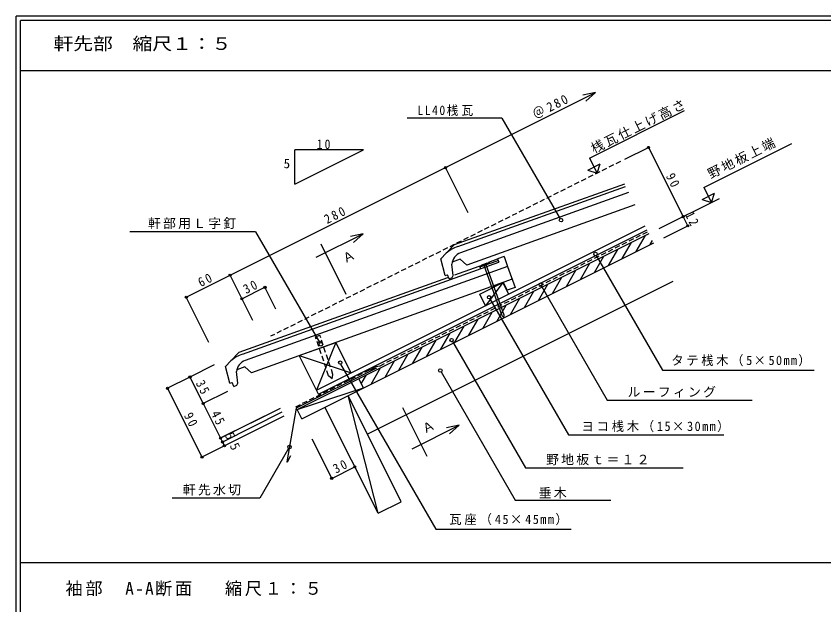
# Model space of a CAD drawing. Units: millimetres, scale not verified. Extents: x -2807 to 8, y -1606 to 2357.
# Drawn here: x -2778 to -1462, y 1398 to 2357 of the extents above; entities that cross this region are included whole.
import ezdxf
from ezdxf.enums import TextEntityAlignment as Align

# ---------------------------------------------------------------- set-up
doc = ezdxf.new("R2010")
doc.units = ezdxf.units.MM
doc.header["$LTSCALE"] = 7
doc.header["$PDMODE"] = 32
doc.header["$PDSIZE"] = 3.5
doc.linetypes.add('DASHED1', pattern=[1.8, 1.2, -0.6])
for name, color, linetype in [('3-0', 7, 'Continuous'), ('3-4', 7, 'Continuous'), ('3-8', 4, 'Continuous'), ('3-9', 7, 'Continuous'), ('3-A', 7, 'Continuous'), ('3-B', 2, 'Continuous'), ('3-C', 7, 'Continuous'), ('3-D', 7, 'Continuous'), ('3-F', 7, 'Continuous')]:
    doc.layers.add(name, color=color, linetype=linetype)
doc.styles.add('ＭＳ ゴシック', font='')
doc.styles.get('ＭＳ ゴシック').set_extended_font_data('MS Gothic')

msp = doc.modelspace()

# ---------------------------------------------------------------- linework, layer by layer
at = {"layer": '3-0'}
for p, q in [((8.486, 2356.78), (-2777.514, 2356.78)), ((-2777.514, 466.78), (-2777.514, 2356.78)), ((-1787.227, 2083.309), (-2064.222, 1984.008)), ((-1770.201, 2049.257), (-2043.559, 1951.26)), ((-2064.222, 1984.008), (-2077.166, 1970.468)), ((-2007.676, 1956.156), (-1993.59, 1961.202)), ((-2007.235, 1954.823), (-2063.678, 1934.589)), ((-2022.564, 1948.187), (-1992.753, 1958.866)), ((-2022.564, 1948.187), (-2021.581, 1945.219)), ((-2007.676, 1956.156), (-2006.896, 1953.799)), ((-1977.378, 1949.168), (-1965.094, 1914.902)), ((-2075.271, 1930.433), (-2414.837, 1808.701)), ((-1969.819, 1928.081), (-2394.174, 1775.952)), ((-1984.315, 1922.885), (-1978.273, 1910.179)), ((-1965.094, 1914.902), (-1978.273, 1910.179)), ((-2414.837, 1808.701), (-2427.781, 1795.16))]:
    msp.add_line(p, q, dxfattribs=at)
at = {"layer": '3-0', "color": 2}
for p, q in [((1.486, 2349.78), (-2770.514, 2349.78)), ((-2770.514, 473.78), (-2770.514, 2349.78)), ((-2058.598, 1981.562), (-1785.335, 2079.525)), ((-1780.29, 2069.436), (-2054.086, 1971.282)), ((-2077.166, 1970.468), (-2085.855, 1961.38)), ((-2079.041, 1934.078), (-2085.855, 1961.38)), ((-1983.047, 1964.982), (-1993.59, 1961.202)), ((-1993.59, 1961.202), (-1991.7, 1955.931)), ((-1983.047, 1964.982), (-1977.378, 1949.168)), ((-2409.213, 1806.254), (-1991.7, 1955.931)), ((-1977.378, 1949.168), (-2404.701, 1795.975)), ((-2065.763, 1934.376), (-2067.951, 1952.926)), ((-2079.041, 1934.078), (-2075.088, 1935.495)), ((-2072.726, 1928.906), (-2075.088, 1935.495)), ((-2067.454, 1930.795), (-2065.763, 1934.376)), ((-2072.726, 1928.906), (-2067.454, 1930.795)), ((-2427.782, 1795.16), (-2436.47, 1786.073)), ((-2429.657, 1758.77), (-2436.47, 1786.073)), ((-2416.378, 1759.068), (-2418.567, 1777.618)), ((-2429.657, 1758.77), (-2425.703, 1760.188)), ((-2423.341, 1753.598), (-2425.703, 1760.188)), ((-2423.341, 1753.598), (-2418.069, 1755.488)), ((-2418.069, 1755.488), (-2416.378, 1759.068))]:
    msp.add_line(p, q, dxfattribs=at)
at = {"layer": '3-0', "color": 4}
for p, q in [((1.486, 2267.574), (-2770.514, 2267.574)), ((1.486, 1465.932), (-2770.514, 1465.932))]:
    msp.add_line(p, q, dxfattribs=at)
at = {"layer": '3-0'}
for points in [[(-2043.559, 1951.26), (-2054.4, 1960.759), (-2067.5, 1956.062)], [(-2394.174, 1775.952), (-2405.015, 1785.451), (-2418.116, 1780.754)]]:
    msp.add_lwpolyline(points, dxfattribs=at)
at = {"layer": '3-0', "color": 2}
for centre, radius, end in [((-2039.7, 1928.847), 56, 131.99225), ((-2046.999, 1951.514), 21, 176.14439), ((-2390.316, 1753.539), 56, 131.99225), ((-2397.615, 1776.206), 21, 176.14439)]:
    msp.add_arc(centre, radius, 109.72246, end, dxfattribs=at)
at = {"layer": '3-4', "color": 2}
for p, q in [((-2288.937, 1963.957), (-2212.419, 2002.216)), ((-2212.419, 2002.216), (-2232.992, 1998.006)), ((-2212.419, 2002.216), (-2228.131, 1988.283)), ((-2281.673, 1985.75), (-2240.712, 1903.829)), ((-2148.491, 1719.388), (-2108.779, 1639.963)), ((-2132.994, 1652.07), (-2056.476, 1690.33)), ((-2056.476, 1690.33), (-2077.049, 1686.12)), ((-2056.476, 1690.33), (-2072.188, 1676.397))]:
    msp.add_line(p, q, dxfattribs=at)
at = {"layer": '3-8'}
for p, q in [((-2288.564, 1747.365), (-1753.116, 2015.089)), ((-2319.837, 1715.999), (-1746.825, 2002.506)), ((-2285.434, 1741.104), (-1749.985, 2008.828)), ((-2312.324, 1700.973), (-1739.312, 1987.48)), ((-2205.888, 1675.929), (-1708.007, 1924.869)), ((-2316.738, 1803.713), (-2257.008, 1825.126)), ((-2288.563, 1747.364), (-2316.738, 1803.713)), ((-2316.738, 1803.713), (-2232.215, 1775.539)), ((-2191.048, 1783.578), (-2202.771, 1779.802)), ((-2191.048, 1783.578), (-2190.839, 1783.12)), ((-2285.434, 1741.104), (-2288.564, 1747.365)), ((-2188.357, 1546.953), (-2237.193, 1738.539)), ((-2312.326, 1700.973), (-2319.838, 1715.999)), ((-2188.357, 1546.953), (-2274.759, 1719.755)), ((-2335.826, 1630.496), (-2330.111, 1641.154))]:
    msp.add_line(p, q, dxfattribs=at)
at = {"layer": '3-8', "color": 6, "linetype": 'DASHED1'}
for p, q in [((-2185.034, 1787.328), (-1748.589, 2006.034)), ((-2322.318, 1720.37), (-2191.673, 1786.022)), ((-2191.673, 1786.022), (-2185.034, 1787.328))]:
    msp.add_line(p, q, dxfattribs=at)
at = {"layer": '3-8'}
for points in [[(-2013.079, 1885.107), (-2022.471, 1903.89), (-1984.906, 1922.673)], [(-1975.514, 1903.89), (-1984.905, 1922.673), (-2013.079, 1885.107)], [(-2232.214, 1775.538), (-2257.008, 1825.126), (-2288.564, 1747.365)], [(-2190.839, 1783.12), (-2321.426, 1717.979), (-2336.787, 1630.866)], [(-2319.837, 1715.999), (-2212.15, 1751.061), (-2219.663, 1766.087)], [(-2188.357, 1546.953), (-2150.791, 1565.736), (-2237.193, 1738.539)]]:
    msp.add_lwpolyline(points, dxfattribs=at)
msp.add_arc((-2336.245, 1630.84), 0.543, 177.21877, 320.58319, dxfattribs=at)
at = {"layer": '3-9'}
for p, q in [((-2019.148, 1951.636), (-2010.333, 1954.787)), ((-2019.148, 1951.636), (-2015.699, 1950.356)), ((-1986.423, 1868.387), (-2015.723, 1950.347)), ((-2015.699, 1950.356), (-2012.155, 1951.622)), ((-2012.155, 1951.622), (-2010.333, 1954.787)), ((-1983.599, 1866.077), (-1986.423, 1868.387))]:
    msp.add_line(p, q, dxfattribs=at)
at = {"layer": '3-9', "linetype": 'DASHED1'}
for p, q in [((-2261.658, 1773.122), (-2283.035, 1836.971)), ((-2286.953, 1824.968), (-2279.816, 1827.357)), ((-2263.242, 1765.999), (-2268.795, 1770.732)), ((-2263.242, 1765.999), (-2261.658, 1773.122))]:
    msp.add_line(p, q, dxfattribs=at)
at = {"layer": '3-9'}
msp.add_lwpolyline([(-1983.599, 1866.077), (-1982.879, 1869.654), (-2012.179, 1951.614)], dxfattribs=at)
at = {"layer": '3-9', "linetype": 'DASHED1'}
msp.add_lwpolyline([(-2268.795, 1770.732), (-2290.171, 1834.581), (-2283.035, 1836.971)], dxfattribs=at)
at = {"layer": '3-A'}
for p, q in [((-1986.514, 2190.528), (-2140.899, 2190.528)), ((-1986.514, 2190.528), (-1891.958, 2026.752)), ((-2387.565, 2005.436), (-2592.615, 2005.436)), ((-2387.565, 2005.436), (-2283.023, 1824.364)), ((-1922.162, 1916.847), (-1815.029, 1731.288)), ((-1815.029, 1731.288), (-1579.435, 1731.288)), ((-2333.848, 1652.442), (-2380.573, 1571.513)), ((-2380.573, 1571.513), (-2523.592, 1571.513))]:
    msp.add_line(p, q, dxfattribs=at)
for points in [[(-1832.949, 1966.746), (-1725.051, 1779.86), (-1478.084, 1779.86)], [(-2006.262, 1896.386), (-1878.238, 1674.641), (-1625.321, 1674.641)], [(-2067.33, 1826.529), (-1948.487, 1620.686), (-1691.33, 1620.686)], [(-2249.456, 1789.856), (-2094.272, 1521.069), (-1873.685, 1521.069)], [(-2085.567, 1777.071), (-1965.01, 1568.258), (-1809.047, 1568.258)]]:
    msp.add_lwpolyline(points, dxfattribs=at)
for centre in [(-1890.357, 2024.456), (-1834.259, 1969.221), (-1923.42, 1919.349), (-1923.42, 1919.349), (-2007.52, 1898.887), (-2068.589, 1829.03), (-2281.422, 1822.068), (-2249.845, 1792.375), (-2086.936, 1779.514), (-2332.498, 1654.895)]:
    msp.add_circle(centre, 2.8, dxfattribs=at)
at = {"layer": '3-C'}
for p, q in [((-2500.525, 1899.033), (-1834.186, 2232.202)), ((-1834.186, 2232.202), (-1854.76, 2227.992)), ((-1834.186, 2232.202), (-1849.898, 2218.269)), ((-1844.031, 2125.52), (-1689.277, 2202.896)), ((-1657.916, 2077.628), (-1514.747, 2149.211)), ((-2323.977, 2083.131), (-2323.977, 2139.132)), ((-1786.651, 2123.541), (-1747.908, 2142.913)), ((-1747.908, 2142.913), (-1691.529, 2030.154)), ((-1844.031, 2125.52), (-1831.764, 2100.986)), ((-2041.621, 2036.103), (-2078.574, 2110.008)), ((-1846.896, 2106.03), (-1826.719, 2116.118)), ((-1660.781, 2058.138), (-1640.605, 2068.226)), ((-1657.916, 2077.628), (-1645.649, 2053.094)), ((-1730.561, 2010.638), (-1632.453, 2059.692)), ((-2392.235, 1860.794), (-2429.189, 1934.7)), ((-2409.958, 1896.239), (-2372.392, 1915.022)), ((-2354.669, 1879.577), (-2372.391, 1915.022)), ((-2463.572, 1825.126), (-2500.525, 1899.033)), ((-2455.115, 1788.562), (-2494.564, 1768.837)), ((-2494.564, 1768.837), (-2531.089, 1750.574)), ((-2494.564, 1768.837), (-2472.95, 1725.608)), ((-2531.089, 1750.574), (-2475.009, 1638.414)), ((-2347.911, 1717.691), (-2445.195, 1669.049)), ((-2347.911, 1717.69), (-2444.775, 1669.259)), ((-2341.62, 1705.108), (-2438.484, 1656.677)), ((-2444.775, 1669.259), (-2441.645, 1662.998)), ((-2296.049, 1668.425), (-2263.71, 1603.745)), ((-2438.484, 1656.676), (-2475.009, 1638.414)), ((-2263.71, 1603.745), (-2226.145, 1622.527))]:
    msp.add_line(p, q, dxfattribs=at)
at = {"layer": '3-C', "linetype": 'DASHED1'}
msp.add_line((-1793.624, 2120.054), (-2363.298, 1835.217), dxfattribs=at)
at = {"layer": '3-C'}
for points in [[(-2323.977, 2083.131), (-2211.977, 2139.132), (-2323.977, 2139.132)], [(-1846.896, 2106.03), (-1831.764, 2100.986), (-1826.719, 2116.118)], [(-1660.781, 2058.138), (-1645.649, 2053.094), (-1640.605, 2068.226)], [(-1723.048, 1995.611), (-1684.015, 2015.127), (-1691.528, 2030.154)], [(-2433.5, 1745.333), (-2472.95, 1725.608), (-2444.775, 1669.259)], [(-2344.781, 1711.43), (-2441.645, 1662.998), (-2438.484, 1656.676)]]:
    msp.add_lwpolyline(points, dxfattribs=at)
for p in [(-1747.908, 2142.913), (-2078.574, 2110.008), (-1691.528, 2030.154), (-1684.015, 2015.127), (-2429.189, 1934.7), (-2372.392, 1915.022), (-2500.525, 1899.033), (-2409.958, 1896.239), (-2494.564, 1768.837), (-2531.089, 1750.574), (-2472.95, 1725.608), (-2444.775, 1669.259), (-2441.645, 1662.998), (-2438.484, 1656.676), (-2475.009, 1638.414), (-2226.145, 1622.527), (-2263.71, 1603.745)]:
    msp.add_point(p, dxfattribs=at)
at = {"layer": '3-F'}
for p, q in [((-1767.885, 1973.192), (-1752.64, 1999.598)), ((-1790.612, 1961.829), (-1775.367, 1988.235)), ((-1745.159, 1984.556), (-1741.242, 1991.34)), ((-1813.339, 1950.466), (-1798.093, 1976.872)), ((-1836.065, 1939.103), (-1820.819, 1965.508)), ((-1858.791, 1927.739), (-1843.546, 1954.145)), ((-1881.518, 1916.376), (-1866.272, 1942.782)), ((-1926.97, 1893.65), (-1911.725, 1920.056)), ((-1904.244, 1905.013), (-1888.998, 1931.419)), ((-1949.697, 1882.287), (-1934.452, 1908.692)), ((-1972.423, 1870.923), (-1957.178, 1897.329)), ((-1995.149, 1859.56), (-1979.904, 1885.966)), ((-2017.876, 1848.197), (-2002.631, 1874.603)), ((-2040.602, 1836.833), (-2025.357, 1863.24)), ((-2063.329, 1825.47), (-2048.083, 1851.877)), ((-2108.782, 1802.744), (-2093.536, 1829.15)), ((-2086.055, 1814.107), (-2070.809, 1840.513)), ((-2131.509, 1791.381), (-2116.263, 1817.787)), ((-2154.235, 1780.018), (-2138.989, 1806.424)), ((-2176.961, 1768.654), (-2161.715, 1795.06)), ((-2199.687, 1757.291), (-2184.442, 1783.697)), ((-2215.538, 1757.837), (-2207.168, 1772.334))]:
    msp.add_line(p, q, dxfattribs=at)

# ---------------------------------------------------------------- texts
at = {"layer": '3-B', "style": 'ＭＳ ゴシック', "width": 1.15}
msp.add_text('軒先部  縮尺１：５', height=20.53, dxfattribs=at).set_placement((-2716.74, 2295.574), align=Align.BOTTOM_LEFT)
at = {"layer": '3-B', "insert": (-2697.271, 1411.725), "char_height": 20.53, "attachment_point": 7, "style": 'ＭＳ ゴシック'}
msp.add_mtext('\\T1.16;袖部\\~\\~A-A断面\u3000\\~縮尺１：５', dxfattribs=at)
at = {"layer": '3-D', "color": 2, "style": 'ＭＳ ゴシック'}
msp.add_text('5', height=15.4, dxfattribs=at).set_placement((-2341.964, 2104.33), align=Align.BOTTOM_LEFT)
for s, rotation, p in [('Ａ', 26.565, (-2240.296, 1949.389)), ('Ａ', 26.565, (-2110.567, 1671.924)), ('5', 296.565, (-2442.428, 1672.389)), ('5', 296.565, (-2434.406, 1655.128))]:
    msp.add_text(s, height=15.4, rotation=rotation, dxfattribs=at).set_placement(p, align=Align.BOTTOM_LEFT)
at = {"layer": '3-D', "color": 2, "char_height": 15.4, "attachment_point": 7, "style": 'ＭＳ ゴシック'}
for s, insert, rotation in [('\\T1.29;\\W0.95;＠280', (-1931.44, 2187.487), 26.565), ('\\T1.17;桟瓦仕上げ高さ', (-1836.131, 2131.449), 26.565), ('\\T1.17;野地板上端', (-1645.914, 2090.364), 26.565), ('\\T1.36;\\W0.9;90', (-1720.242, 2096.168), 296.565), ('\\T1.37;\\W0.9;280', (-2271.099, 2017.658), 26.565), ('\\T1.36;\\W0.9;12', (-1688.84, 2033.492), 296.564), ('\\T1.36;\\W0.9;60', (-2476.596, 1914.91), 26.564), ('\\T1.36;\\W0.9;30', (-2402.914, 1903.674), 26.564), ('\\T1.36;\\W0.9;35', (-2485.714, 1758.962), 296.564), ('\\T1.36;\\W0.9;90', (-2505.006, 1706.234), 296.566), ('\\T1.36;\\W0.9;45', (-2460.819, 1709.173), 296.564), ('\\T1.36;\\W0.9;30', (-2256.666, 1611.179), 26.564)]:
    msp.add_mtext(s, dxfattribs=dict(at, insert=insert, rotation=rotation))
for s, insert in [('\\T1.27;\\W0.9;LL40桟瓦', (-2124.298, 2194.055)), ('\\T1.36;\\W0.9;10', (-2288.106, 2140.252)), ('\\T1.17;軒部用Ｌ字釘', (-2563.038, 2009.885)), ('\\T1.22;\\W0.95;タテ桟木（5×50mm）', (-1710.714, 1786.412)), ('\\T1.17;ルーフィング', (-1782.024, 1735.294)), ('\\T1.23;\\W0.95;ヨコ桟木（15×30mm）', (-1856.893, 1678.98)), ('\\T1.17;野地板ｔ＝１２', (-1914.722, 1625.148)), ('\\T1.17;軒先水切', (-2506.153, 1575.768)), ('\\T1.17;垂木', (-1926.817, 1570.708)), ('\\T1.24;\\W0.95;瓦座（45×45mm）', (-2072.337, 1527.4))]:
    msp.add_mtext(s, dxfattribs=dict(at, insert=insert))

doc.saveas('drawing.dxf')
